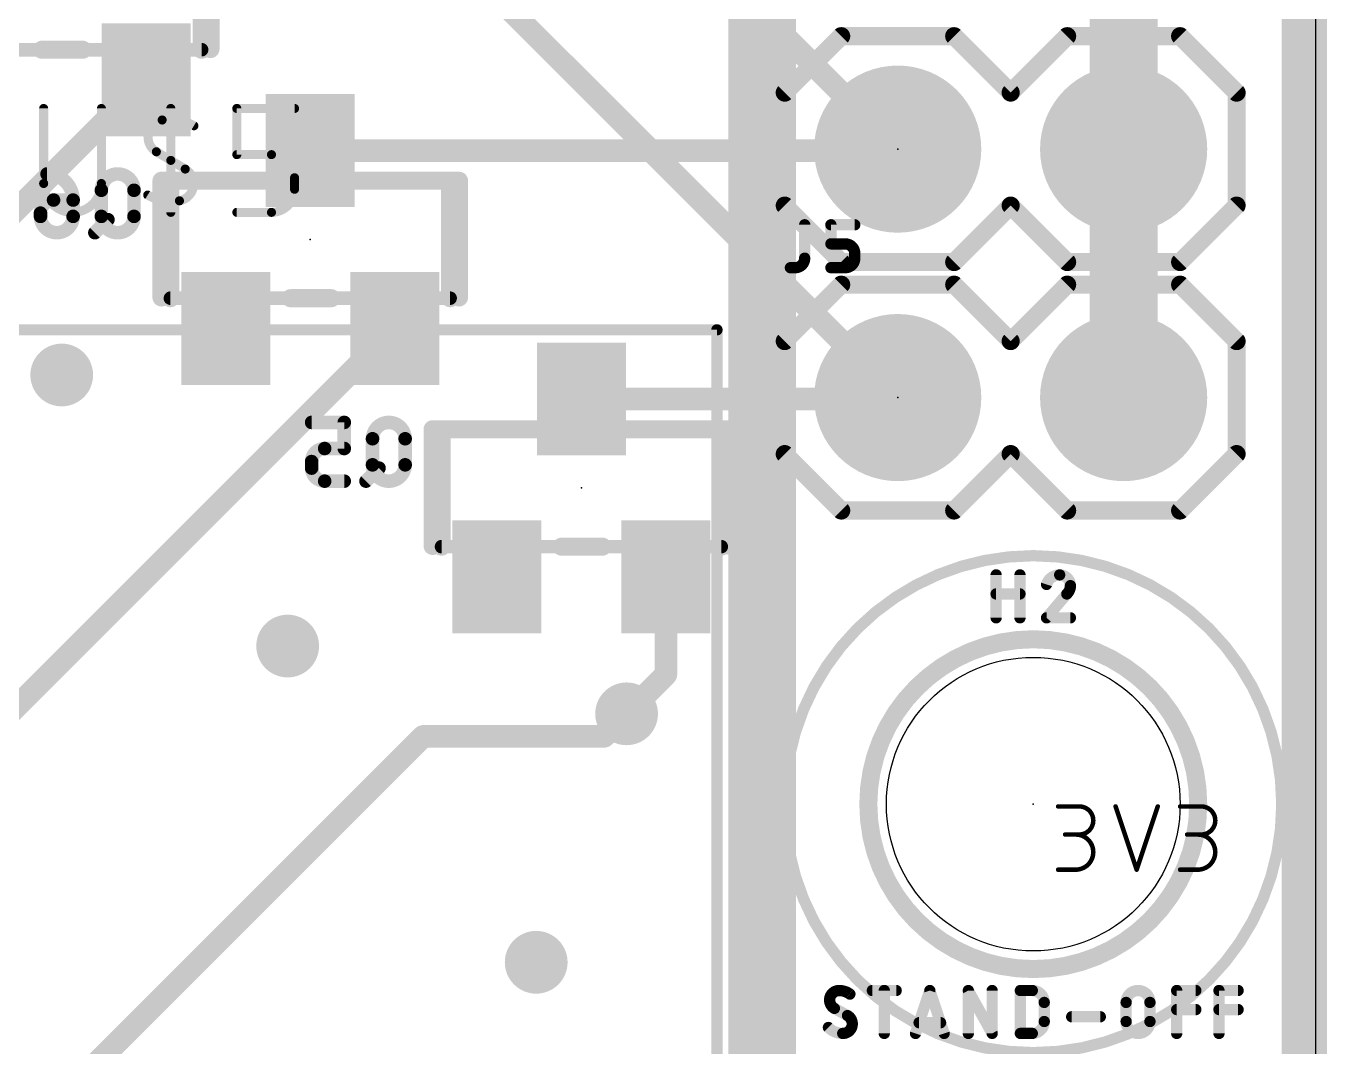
# Model space of a CAD drawing. Extents: x -0.3 to 81.4, y -1.5 to 30.2.
# Drawn here: x 64.88 to 79.5, y 10.73 to 22.21 of the extents above; entities that cross this region are included whole.
import ezdxf

# ---------------------------------------------------------------- set-up
doc = ezdxf.new("R2010")
doc.units = 0
for name, color, linetype in [('1', 12, 'CONTINUOUS'), ('16', 132, 'CONTINUOUS'), ('17', 110, 'CONTINUOUS'), ('18', 110, 'CONTINUOUS'), ('20', 31, 'CONTINUOUS'), ('21', 253, 'CONTINUOUS'), ('22', 253, 'CONTINUOUS'), ('23', 53, 'CONTINUOUS'), ('24', 53, 'CONTINUOUS'), ('25', 253, 'CONTINUOUS'), ('26', 253, 'CONTINUOUS'), ('27', 253, 'CONTINUOUS'), ('39', 12, 'CONTINUOUS'), ('41', 12, 'CONTINUOUS'), ('42', 132, 'CONTINUOUS'), ('51', 253, 'CONTINUOUS'), ('52', 253, 'CONTINUOUS')]:
    doc.layers.add(name, color=color, linetype=linetype)

# ---------------------------------------------------------------- blocks, each defined once
blk = doc.blocks.new('RECT')
blk.add_solid([(-0.5, -0.5), (0.5, -0.5), (-0.5, 0.5), (0.5, 0.5)])
blk = doc.blocks.new('ROUNDP')
at = {"const_width": 0.5}
blk.add_lwpolyline([(0, -0.25, 1), (0, 0.25, 1), (0, -0.25)], format="xyb", dxfattribs=at)
blk = doc.blocks.new('ROUNDV')
at = {"const_width": 0.5}
blk.add_lwpolyline([(0, -0.25, 1), (0, 0.25, 1), (0, -0.25)], format="xyb", dxfattribs=at)

msp = doc.modelspace()

# ---------------------------------------------------------------- linework, layer by layer
at = {"layer": '1'}
for points, const_width in [([(79.248, 29.972), (79.248, 0)], 0.508), ([(70.175, 25.329), (74.676, 20.828)], 0.254), ([(68.031, 24.679), (74.676, 18.034)], 0.254), ([(71.374, 14.224), (71.628, 14.478)], 0.254), ([(59.436, 4.318), (69.342, 14.224)], 0.254), ([(69.342, 14.224), (71.374, 14.224)], 0.254)]:
    msp.add_lwpolyline(points, dxfattribs=dict(at, const_width=const_width))
at = {"layer": '1', "const_width": 0.127}
for points in [[(74.6311, 20.7831, 1), (74.7209, 20.8729)], [(74.6311, 17.9891, 1), (74.7209, 18.0789)], [(71.6729, 14.4331, 1), (71.5831, 14.5229)], [(69.342, 14.2875, 1), (69.342, 14.1605)], [(69.3869, 14.1791, 1), (69.2971, 14.2689)], [(71.374, 14.1605, 1), (71.374, 14.2875)], [(71.3291, 14.2689, 1), (71.4189, 14.1791)]]:
    msp.add_lwpolyline(points, format="xyb", dxfattribs=at)
at = {"layer": '16'}
for points, const_width in [([(73.152, 0.762), (73.152, 28.194)], 0.762), ([(77.216, 20.828), (77.216, 23.622)], 0.762), ([(66.228, 21.606), (58.846, 14.224)], 0.254), ([(77.216, 18.034), (77.216, 20.828)], 0.762), ([(68.072, 20.812), (74.66, 20.812)], 0.254), ([(74.66, 20.812), (74.676, 20.828)], 0.254), ([(63.418, 13.208), (69.022, 18.812)], 0.254), ([(71.12, 18.018), (74.66, 18.018)], 0.254), ([(74.66, 18.018), (74.676, 18.034)], 0.254), ([(72.07, 14.92), (72.07, 16.018)], 0.254), ([(71.628, 14.478), (72.07, 14.92)], 0.254)]:
    msp.add_lwpolyline(points, dxfattribs=dict(at, const_width=const_width))
for points, const_width in [([(66.2729, 21.5611, 1), (66.1831, 21.6509)], 0.127), ([(77.4065, 20.828, 1), (77.0255, 20.828)], 0.381), ([(68.072, 20.8755, 1), (68.072, 20.7485)], 0.127), ([(74.6151, 20.8569, 1), (74.7049, 20.7671)], 0.127), ([(74.7209, 20.7831, 1), (74.6311, 20.8729)], 0.127), ([(74.66, 20.7485, 1), (74.66, 20.8755)], 0.127), ([(77.0255, 20.828, 1), (77.4065, 20.828)], 0.381), ([(69.0669, 18.7671, 1), (68.9771, 18.8569)], 0.127), ([(71.12, 18.0815, 1), (71.12, 17.9545)], 0.127), ([(74.7209, 17.9891, 1), (74.6311, 18.0789)], 0.127), ([(74.66, 17.9545, 1), (74.66, 18.0815)], 0.127), ([(77.0255, 18.034, 1), (77.4065, 18.034)], 0.381), ([(74.6151, 18.0629, 1), (74.7049, 17.9731)], 0.127), ([(72.1335, 16.018, 1), (72.0065, 16.018)], 0.127), ([(72.0065, 14.92, 1), (72.1335, 14.92)], 0.127), ([(72.1149, 14.8751, 1), (72.0251, 14.9649)], 0.127), ([(71.5831, 14.5229, 1), (71.6729, 14.4331)], 0.127)]:
    msp.add_lwpolyline(points, format="xyb", dxfattribs=dict(at, const_width=const_width))
at = {"layer": '20'}
msp.add_line((79.375, 0), (79.375, 29.591), dxfattribs=at)
msp.add_circle((76.2, 13.462), 1.651, dxfattribs=at)
at = {"layer": '21'}
for points, const_width in [([(74.041, 22.098), (73.406, 21.463)], 0.2032), ([(74.041, 22.098), (75.311, 22.098)], 0.2032), ([(75.311, 22.098), (75.946, 21.463)], 0.2032), ([(75.946, 21.463), (76.581, 22.098)], 0.2032), ([(76.581, 22.098), (77.851, 22.098)], 0.2032), ([(77.851, 22.098), (78.486, 21.463)], 0.2032), ([(73.406, 21.463), (73.406, 20.193)], 0.2032), ([(78.486, 21.463), (78.486, 20.193)], 0.2032), ([(73.406, 20.193), (74.041, 19.558)], 0.2032), ([(75.946, 20.193), (75.311, 19.558)], 0.2032), ([(76.581, 19.558), (75.946, 20.193)], 0.2032), ([(78.486, 20.193), (77.851, 19.558)], 0.2032), ([(75.311, 19.558), (74.041, 19.558)], 0.2032), ([(77.851, 19.558), (76.581, 19.558)], 0.2032), ([(74.041, 19.304), (73.406, 18.669)], 0.2032), ([(74.041, 19.304), (75.311, 19.304)], 0.2032), ([(75.311, 19.304), (75.946, 18.669)], 0.2032), ([(75.946, 18.669), (76.581, 19.304)], 0.2032), ([(76.581, 19.304), (77.851, 19.304)], 0.2032), ([(77.851, 19.304), (78.486, 18.669)], 0.2032), ([(62.484, 18.796), (72.644, 18.796)], 0.127), ([(72.644, 18.796), (72.644, 2.286)], 0.127), ([(73.406, 18.669), (73.406, 17.399)], 0.2032), ([(78.486, 18.669), (78.486, 17.399)], 0.2032), ([(73.406, 17.399), (74.041, 16.764)], 0.2032), ([(75.946, 17.399), (75.311, 16.764)], 0.2032), ([(76.581, 16.764), (75.946, 17.399)], 0.2032), ([(78.486, 17.399), (77.851, 16.764)], 0.2032), ([(75.311, 16.764), (74.041, 16.764)], 0.2032), ([(77.851, 16.764), (76.581, 16.764)], 0.2032), ([(76.4794, 13.4366), (76.7165, 13.4366)], 0.0508), ([(77.1257, 13.4366), (77.3628, 12.7254)], 0.0508), ([(77.3628, 12.7254), (77.5998, 13.4366)], 0.0508), ([(77.851, 13.4366), (78.0881, 13.4366)], 0.0508), ([(76.7165, 13.1205), (76.5584, 13.1205)], 0.0508), ([(78.0881, 13.1205), (77.93, 13.1205)], 0.0508), ([(76.4794, 12.7254), (76.677, 12.7254)], 0.0508), ([(77.851, 12.7254), (78.0485, 12.7254)], 0.0508)]:
    msp.add_lwpolyline(points, dxfattribs=dict(at, const_width=const_width))
for points, const_width in [([(74.041, 22.1488, 1), (74.041, 22.0472)], 0.1016), ([(74.0769, 22.0621, 1), (74.0051, 22.1339)], 0.1016), ([(75.3469, 22.1339, 1), (75.2751, 22.0621)], 0.1016), ([(75.311, 22.0472, 1), (75.311, 22.1488)], 0.1016), ([(76.581, 22.1488, 1), (76.581, 22.0472)], 0.1016), ([(76.6169, 22.0621, 1), (76.5451, 22.1339)], 0.1016), ([(77.8869, 22.1339, 1), (77.8151, 22.0621)], 0.1016), ([(77.851, 22.0472, 1), (77.851, 22.1488)], 0.1016), ([(73.4568, 21.463, 1), (73.3552, 21.463)], 0.1016), ([(73.3701, 21.4989, 1), (73.4419, 21.4271)], 0.1016), ([(75.9101, 21.4989, 1), (75.9819, 21.4271)], 0.1016), ([(75.9101, 21.4271, 1), (75.9819, 21.4989)], 0.1016), ([(78.5368, 21.463, 1), (78.4352, 21.463)], 0.1016), ([(78.4501, 21.4271, 1), (78.5219, 21.4989)], 0.1016), ([(73.4419, 20.2289, 1), (73.3701, 20.1571)], 0.1016), ([(73.3552, 20.193, 1), (73.4568, 20.193)], 0.1016), ([(75.9819, 20.2289, 1), (75.9101, 20.1571)], 0.1016), ([(75.9819, 20.1571, 1), (75.9101, 20.2289)], 0.1016), ([(78.4352, 20.193, 1), (78.5368, 20.193)], 0.1016), ([(78.5219, 20.1571, 1), (78.4501, 20.2289)], 0.1016), ([(74.041, 19.6088, 1), (74.041, 19.5072)], 0.1016), ([(74.0051, 19.5221, 1), (74.0769, 19.5939)], 0.1016), ([(75.2751, 19.5939, 1), (75.3469, 19.5221)], 0.1016), ([(75.311, 19.5072, 1), (75.311, 19.6088)], 0.1016), ([(76.581, 19.6088, 1), (76.581, 19.5072)], 0.1016), ([(76.5451, 19.5221, 1), (76.6169, 19.5939)], 0.1016), ([(77.8151, 19.5939, 1), (77.8869, 19.5221)], 0.1016), ([(77.851, 19.5072, 1), (77.851, 19.6088)], 0.1016), ([(74.041, 19.3548, 1), (74.041, 19.2532)], 0.1016), ([(74.0769, 19.2681, 1), (74.0051, 19.3399)], 0.1016), ([(75.3469, 19.3399, 1), (75.2751, 19.2681)], 0.1016), ([(75.311, 19.2532, 1), (75.311, 19.3548)], 0.1016), ([(76.581, 19.3548, 1), (76.581, 19.2532)], 0.1016), ([(76.6169, 19.2681, 1), (76.5451, 19.3399)], 0.1016), ([(77.8869, 19.3399, 1), (77.8151, 19.2681)], 0.1016), ([(77.851, 19.2532, 1), (77.851, 19.3548)], 0.1016), ([(72.6758, 18.796, 1), (72.6123, 18.796)], 0.0635), ([(72.644, 18.7643, 1), (72.644, 18.8277)], 0.0635), ([(73.4568, 18.669, 1), (73.3552, 18.669)], 0.1016), ([(73.3701, 18.7049, 1), (73.4419, 18.6331)], 0.1016), ([(75.9101, 18.7049, 1), (75.9819, 18.6331)], 0.1016), ([(75.9101, 18.6331, 1), (75.9819, 18.7049)], 0.1016), ([(78.5368, 18.669, 1), (78.4352, 18.669)], 0.1016), ([(78.4501, 18.6331, 1), (78.5219, 18.7049)], 0.1016), ([(73.4419, 17.4349, 1), (73.3701, 17.3631)], 0.1016), ([(73.3552, 17.399, 1), (73.4568, 17.399)], 0.1016), ([(75.9819, 17.4349, 1), (75.9101, 17.3631)], 0.1016), ([(75.9819, 17.3631, 1), (75.9101, 17.4349)], 0.1016), ([(78.4352, 17.399, 1), (78.5368, 17.399)], 0.1016), ([(78.5219, 17.3631, 1), (78.4501, 17.4349)], 0.1016), ([(74.041, 16.8148, 1), (74.041, 16.7132)], 0.1016), ([(74.0051, 16.7281, 1), (74.0769, 16.7999)], 0.1016), ([(75.2751, 16.7999, 1), (75.3469, 16.7281)], 0.1016), ([(75.311, 16.7132, 1), (75.311, 16.8148)], 0.1016), ([(76.581, 16.8148, 1), (76.581, 16.7132)], 0.1016), ([(76.5451, 16.7281, 1), (76.6169, 16.7999)], 0.1016), ([(77.8151, 16.7999, 1), (77.8869, 16.7281)], 0.1016), ([(77.851, 16.7132, 1), (77.851, 16.8148)], 0.1016), ([(76.4794, 13.4493, 1), (76.4794, 13.4239)], 0.0254), ([(76.7165, 13.1205, 1), (76.7165, 13.4366)], 0.0508), ([(76.7165, 13.4493, 1), (76.7165, 13.4239)], 0.0254), ([(76.7165, 13.4239, 1), (76.7165, 13.4493)], 0.0254), ([(77.1377, 13.4406, 1), (77.1136, 13.4326)], 0.0254), ([(77.6119, 13.4326, 1), (77.5878, 13.4406)], 0.0254), ([(77.851, 13.4493, 1), (77.851, 13.4239)], 0.0254), ([(78.0881, 13.1205, 1), (78.0881, 13.4366)], 0.0508), ([(78.0881, 13.4493, 1), (78.0881, 13.4239)], 0.0254), ([(78.0881, 13.4239, 1), (78.0881, 13.4493)], 0.0254), ([(76.5584, 13.1332, 1), (76.5584, 13.1078)], 0.0254), ([(76.677, 12.7254, 1), (76.677, 13.1205)], 0.0508), ([(76.677, 13.1332, 1), (76.677, 13.1078)], 0.0254), ([(76.7165, 13.1332, 1), (76.7165, 13.1078)], 0.0254), ([(76.7165, 13.1078, 1), (76.7165, 13.1332)], 0.0254), ([(77.93, 13.1332, 1), (77.93, 13.1078)], 0.0254), ([(78.0485, 12.7254, 1), (78.0485, 13.1205)], 0.0508), ([(78.0485, 13.1332, 1), (78.0485, 13.1078)], 0.0254), ([(78.0881, 13.1332, 1), (78.0881, 13.1078)], 0.0254), ([(78.0881, 13.1078, 1), (78.0881, 13.1332)], 0.0254), ([(76.4794, 12.7381, 1), (76.4794, 12.7127)], 0.0254), ([(76.677, 12.7381, 1), (76.677, 12.7127)], 0.0254), ([(76.677, 12.7127, 1), (76.677, 12.7381)], 0.0254), ([(77.3507, 12.7294, 1), (77.3748, 12.7214)], 0.0254), ([(77.3507, 12.7214, 1), (77.3748, 12.7294)], 0.0254), ([(77.851, 12.7381, 1), (77.851, 12.7127)], 0.0254), ([(78.0485, 12.7381, 1), (78.0485, 12.7127)], 0.0254), ([(78.0485, 12.7127, 1), (78.0485, 12.7381)], 0.0254)]:
    msp.add_lwpolyline(points, format="xyb", dxfattribs=dict(at, const_width=const_width))
at = {"layer": '22', "const_width": 0.2032}
for points in [[(66.9504, 21.9536), (66.9504, 23.2664)], [(65.0556, 21.9456), (65.5144, 21.9456)], [(66.3996, 20.4724), (66.3996, 19.1596)], [(67.3584, 20.4724), (66.3996, 20.4724)], [(69.7444, 20.4724), (68.7856, 20.4724)], [(69.7444, 19.1596), (69.7444, 20.4724)], [(67.8496, 19.1516), (68.3084, 19.1516)], [(69.4476, 17.6784), (69.4476, 16.3656)], [(70.4064, 17.6784), (69.4476, 17.6784)], [(72.7924, 17.6784), (71.8336, 17.6784)], [(72.7924, 16.3656), (72.7924, 17.6784)], [(70.8976, 16.3576), (71.3564, 16.3576)]]:
    msp.add_lwpolyline(points, dxfattribs=at)
at = {"layer": '22', "const_width": 0.1016}
for points in [[(65.0556, 21.9964, 1), (65.0556, 21.8948)], [(65.5144, 21.8948, 1), (65.5144, 21.9964)], [(66.8996, 21.9536, 1), (67.0012, 21.9536)], [(66.4504, 20.4724, 1), (66.3488, 20.4724)], [(66.3996, 20.5232, 1), (66.3996, 20.4216)], [(67.3584, 20.4216, 1), (67.3584, 20.5232)], [(68.7856, 20.5232, 1), (68.7856, 20.4216)], [(69.7952, 20.4724, 1), (69.6936, 20.4724)], [(69.7444, 20.4216, 1), (69.7444, 20.5232)], [(66.3488, 19.1596, 1), (66.4504, 19.1596)], [(67.8496, 19.2024, 1), (67.8496, 19.1008)], [(68.3084, 19.1008, 1), (68.3084, 19.2024)], [(69.6936, 19.1596, 1), (69.7952, 19.1596)], [(69.4984, 17.6784, 1), (69.3968, 17.6784)], [(69.4476, 17.7292, 1), (69.4476, 17.6276)], [(70.4064, 17.6276, 1), (70.4064, 17.7292)], [(71.8336, 17.7292, 1), (71.8336, 17.6276)], [(72.8432, 17.6784, 1), (72.7416, 17.6784)], [(72.7924, 17.6276, 1), (72.7924, 17.7292)], [(69.3968, 16.3656, 1), (69.4984, 16.3656)], [(70.8976, 16.4084, 1), (70.8976, 16.3068)], [(71.3564, 16.3068, 1), (71.3564, 16.4084)], [(72.7416, 16.3656, 1), (72.8432, 16.3656)]]:
    msp.add_lwpolyline(points, format="xyb", dxfattribs=at)
at = {"layer": '23'}
for p in [(74.676, 20.828), (74.676, 18.034), (76.2, 13.462)]:
    msp.add_point(p, dxfattribs=at)
at = {"layer": '24'}
for p in [(68.072, 19.812), (71.12, 17.018)]:
    msp.add_point(p, dxfattribs=at)
at = {"layer": '25'}
for points, const_width in [([(65.0748, 21.2852), (65.0748, 20.4414)], 0.1016), ([(65.7239, 20.4414), (65.7239, 21.2852)], 0.1016), ([(66.5043, 20.1168), (66.5043, 21.2852)], 0.1016), ([(67.2465, 20.7659), (67.2465, 21.2852)], 0.1016), ([(67.2465, 21.2852), (67.8956, 21.2852)], 0.1016), ([(66.5043, 20.701), (66.342, 20.7984)], 0.1016), ([(67.636, 20.7659), (67.2465, 20.7659)], 0.1016), ([(66.5043, 20.701), (66.6665, 20.6036)], 0.1016), ([(67.8956, 20.3764), (67.8956, 20.5063)], 0.1016), ([(67.2465, 20.1168), (67.636, 20.1168)], 0.1016), ([(73.6304, 19.9771), (73.6304, 19.6017)], 0.127), ([(73.9252, 19.7626), (73.9252, 19.9771)], 0.127), ([(73.9252, 19.9771), (74.1933, 19.9771)], 0.127), ([(74.086, 19.7626), (73.9252, 19.7626)], 0.127), ([(74.1933, 19.6017), (74.1933, 19.6554)], 0.127), ([(73.5231, 19.4945), (73.4695, 19.4945)], 0.127), ([(73.9252, 19.4945), (74.086, 19.4945)], 0.127), ([(75.7825, 15.5575), (75.7825, 16.0401)], 0.127), ([(76.0506, 16.0401), (76.0506, 15.5575)], 0.127), ([(75.7825, 15.8256), (76.0506, 15.8256)], 0.127), ([(76.5773, 15.8256), (76.3494, 15.5575)], 0.127), ([(76.3494, 15.5575), (76.6175, 15.5575)], 0.127)]:
    msp.add_lwpolyline(points, dxfattribs=dict(at, const_width=const_width))
for points, const_width in [([(65.1002, 21.2852, 1), (65.0494, 21.2852)], 0.0508), ([(65.7493, 21.2852, 1), (65.6985, 21.2852)], 0.0508), ([(66.7639, 21.0905, 0.1823), (66.4069, 21.1554)], 0.1016), ([(66.5297, 21.2852, 1), (66.4789, 21.2852)], 0.0508), ([(67.2719, 21.2852, 1), (67.2211, 21.2852)], 0.0508), ([(67.2465, 21.3106, 1), (67.2465, 21.2598)], 0.0508), ([(67.8956, 21.2598, 1), (67.8956, 21.3106)], 0.0508), ([(66.4069, 21.1554, 0.6917), (66.342, 20.7984)], 0.1016), ([(66.4023, 21.1804, 1), (66.4114, 21.1304)], 0.0508), ([(66.4114, 21.1304, 1), (66.4023, 21.1804)], 0.0508), ([(66.7508, 21.0687, 1), (66.777, 21.1122)], 0.0508), ([(66.355, 20.8201, 1), (66.3289, 20.7766)], 0.0508), ([(66.3289, 20.7766, 1), (66.355, 20.8201)], 0.0508), ([(67.2465, 20.7913, 1), (67.2465, 20.7405)], 0.0508), ([(67.2211, 20.7659, 1), (67.2719, 20.7659)], 0.0508), ([(67.8956, 20.5063, 0.4142), (67.636, 20.7659)], 0.1016), ([(67.636, 20.7913, 1), (67.636, 20.7405)], 0.0508), ([(67.636, 20.7405, 1), (67.636, 20.7913)], 0.0508), ([(66.5173, 20.7228, 1), (66.4912, 20.6792)], 0.0508), ([(66.4912, 20.6792, 1), (66.5173, 20.7228)], 0.0508), ([(66.6016, 20.2466, 0.6917), (66.6665, 20.6036)], 0.1016), ([(66.6796, 20.6254, 1), (66.6535, 20.5819)], 0.0508), ([(66.6535, 20.5819, 1), (66.6796, 20.6254)], 0.0508), ([(65.0748, 20.4414, 1), (65.7239, 20.4414)], 0.1016), ([(65.1002, 20.4414, 1), (65.0494, 20.4414)], 0.0508), ([(65.7493, 20.4414, 1), (65.6985, 20.4414)], 0.0508), ([(67.921, 20.5063, 1), (67.8702, 20.5063)], 0.0508), ([(67.8702, 20.5063, 1), (67.921, 20.5063)], 0.0508), ([(65.0494, 20.4414, 1), (65.1002, 20.4414)], 0.0508), ([(65.6985, 20.4414, 1), (65.7493, 20.4414)], 0.0508), ([(66.2446, 20.3115, 0.1823), (66.6016, 20.2466)], 0.1016), ([(66.2577, 20.3333, 1), (66.2315, 20.2898)], 0.0508), ([(67.636, 20.1168, 0.4142), (67.8956, 20.3764)], 0.1016), ([(67.921, 20.3764, 1), (67.8702, 20.3764)], 0.0508), ([(67.8702, 20.3764, 1), (67.921, 20.3764)], 0.0508), ([(66.5971, 20.2716, 1), (66.6062, 20.2216)], 0.0508), ([(66.6062, 20.2216, 1), (66.5971, 20.2716)], 0.0508), ([(66.4789, 20.1168, 1), (66.5297, 20.1168)], 0.0508), ([(67.2465, 20.1422, 1), (67.2465, 20.0914)], 0.0508), ([(67.636, 20.1422, 1), (67.636, 20.0914)], 0.0508), ([(67.636, 20.0914, 1), (67.636, 20.1422)], 0.0508), ([(73.6621, 19.9771, 1), (73.5986, 19.9771)], 0.0635), ([(73.9569, 19.9771, 1), (73.8934, 19.9771)], 0.0635), ([(73.9252, 20.0088, 1), (73.9252, 19.9454)], 0.0635), ([(74.1933, 19.9454, 1), (74.1933, 20.0088)], 0.0635), ([(73.8934, 19.7626, 1), (73.9569, 19.7626)], 0.0635), ([(73.9252, 19.7944, 1), (73.9252, 19.7309)], 0.0635), ([(74.086, 19.7944, 1), (74.086, 19.7309)], 0.0635), ([(74.1933, 19.6554, 0.4142), (74.086, 19.7626)], 0.127), ([(74.086, 19.7309, 1), (74.086, 19.7944)], 0.0635), ([(73.5231, 19.4945, 0.4142), (73.6304, 19.6017)], 0.127), ([(73.6621, 19.6017, 1), (73.5986, 19.6017)], 0.0635), ([(73.5986, 19.6017, 1), (73.6621, 19.6017)], 0.0635), ([(74.086, 19.4945, 0.4142), (74.1933, 19.6017)], 0.127), ([(74.225, 19.6554, 1), (74.1615, 19.6554)], 0.0635), ([(74.1615, 19.6554, 1), (74.225, 19.6554)], 0.0635), ([(74.225, 19.6017, 1), (74.1615, 19.6017)], 0.0635), ([(74.1615, 19.6017, 1), (74.225, 19.6017)], 0.0635), ([(73.4695, 19.5263, 1), (73.4695, 19.4628)], 0.0635), ([(73.5231, 19.5263, 1), (73.5231, 19.4628)], 0.0635), ([(73.5231, 19.4628, 1), (73.5231, 19.5263)], 0.0635), ([(73.9252, 19.5263, 1), (73.9252, 19.4628)], 0.0635), ([(74.086, 19.5263, 1), (74.086, 19.4628)], 0.0635), ([(74.086, 19.4628, 1), (74.086, 19.5263)], 0.0635), ([(75.8142, 16.0401, 1), (75.7507, 16.0401)], 0.0635), ([(76.0823, 16.0401, 1), (76.0188, 16.0401)], 0.0635), ([(76.4969, 16.0401, 0.3252), (76.3494, 15.9329)], 0.127), ([(76.6175, 15.9194, 0.4142), (76.4969, 16.0401)], 0.127), ([(76.4969, 16.0718, 1), (76.4969, 16.0083)], 0.0635), ([(76.4969, 16.0084, 1), (76.4969, 16.0718)], 0.0635), ([(76.3192, 15.9426, 1), (76.3796, 15.9231)], 0.0635), ([(76.5773, 15.8256, 0.2053), (76.6175, 15.9194)], 0.127), ([(76.6493, 15.9194, 1), (76.5858, 15.9194)], 0.0635), ([(76.5858, 15.9194, 1), (76.6493, 15.9194)], 0.0635), ([(75.7825, 15.8574, 1), (75.7825, 15.7939)], 0.0635), ([(76.0506, 15.7939, 1), (76.0506, 15.8574)], 0.0635), ([(76.5554, 15.8486, 1), (76.5992, 15.8026)], 0.0635), ([(76.6015, 15.805, 1), (76.5531, 15.8462)], 0.0635), ([(75.7507, 15.5575, 1), (75.8142, 15.5575)], 0.0635), ([(76.0188, 15.5575, 1), (76.0823, 15.5575)], 0.0635), ([(76.3494, 15.5893, 1), (76.3494, 15.5258)], 0.0635), ([(76.3252, 15.5781, 1), (76.3736, 15.5369)], 0.0635), ([(76.6175, 15.5258, 1), (76.6175, 15.5893)], 0.0635)]:
    msp.add_lwpolyline(points, format="xyb", dxfattribs=dict(at, const_width=const_width))
at = {"layer": '26'}
for points, const_width in [([(65.4063, 20.2551, 0.4142), (65.1128, 20.5486)], 0.1524), ([(65.1128, 20.5867, 1), (65.1128, 20.5105)], 0.0762), ([(66.0908, 20.3652, 1), (65.7239, 20.3652)], 0.1524), ([(65.1861, 20.2551, 0.4142), (65.0394, 20.1083)], 0.1524), ([(65.1861, 20.2932, 1), (65.1861, 20.217)], 0.0762), ([(65.1861, 20.217, 1), (65.1861, 20.2932)], 0.0762), ([(65.4444, 20.2551, 1), (65.3682, 20.2551)], 0.0762), ([(65.4063, 20.217, 1), (65.4063, 20.2932)], 0.0762), ([(65.762, 20.3652, 1), (65.6858, 20.3652)], 0.0762), ([(65.6858, 20.3652, 1), (65.762, 20.3652)], 0.0762), ([(66.1289, 20.3652, 1), (66.0527, 20.3652)], 0.0762), ([(66.0527, 20.3652, 1), (66.1289, 20.3652)], 0.0762), ([(65.0775, 20.1083, 1), (65.0013, 20.1083)], 0.0762), ([(65.3682, 20.2551, 1), (65.4444, 20.2551)], 0.0762), ([(65.0394, 20.0716, 1), (65.4063, 20.0716)], 0.1524), ([(65.0775, 20.0716, 1), (65.0013, 20.0716)], 0.0762), ([(65.0013, 20.1083, 1), (65.0775, 20.1083)], 0.0762), ([(65.0013, 20.0716, 1), (65.0775, 20.0716)], 0.0762), ([(65.4444, 20.0716, 1), (65.3682, 20.0716)], 0.0762), ([(65.3682, 20.0716, 1), (65.4444, 20.0716)], 0.0762), ([(65.7239, 20.0716, 1), (66.0908, 20.0716)], 0.1524), ([(65.762, 20.0716, 1), (65.6858, 20.0716)], 0.0762), ([(65.6858, 20.0716, 1), (65.762, 20.0716)], 0.0762), ([(65.8242, 20.008, 1), (65.7704, 20.0619)], 0.0762), ([(66.1289, 20.0716, 1), (66.0527, 20.0716)], 0.0762), ([(66.0527, 20.0716, 1), (66.1289, 20.0716)], 0.0762), ([(65.6236, 19.9151, 1), (65.6775, 19.8613)], 0.0762), ([(68.0874, 17.7927, 1), (68.0874, 17.7165)], 0.0762), ([(68.4924, 17.7546, 1), (68.4162, 17.7546)], 0.0762), ([(68.4543, 17.7165, 1), (68.4543, 17.7927)], 0.0762), ([(69.1388, 17.5712, 1), (68.7719, 17.5712)], 0.1524), ([(68.81, 17.5712, 1), (68.7338, 17.5712)], 0.0762), ([(68.7338, 17.5712, 1), (68.81, 17.5712)], 0.0762), ([(69.1769, 17.5712, 1), (69.1007, 17.5712)], 0.0762), ([(69.1007, 17.5712, 1), (69.1769, 17.5712)], 0.0762), ([(68.2341, 17.4611, 0.4142), (68.0874, 17.3143)], 0.1524), ([(68.2341, 17.4992, 1), (68.2341, 17.423)], 0.0762), ([(68.2341, 17.423, 1), (68.2341, 17.4992)], 0.0762), ([(68.4162, 17.4611, 1), (68.4924, 17.4611)], 0.0762), ([(68.4543, 17.423, 1), (68.4543, 17.4992)], 0.0762), ([(68.1255, 17.3143, 1), (68.0493, 17.3143)], 0.0762), ([(68.0493, 17.3143, 1), (68.1255, 17.3143)], 0.0762), ([(68.0874, 17.241, 0.4142), (68.2341, 17.0942)], 0.1524), ([(68.1255, 17.241, 1), (68.0493, 17.241)], 0.0762), ([(68.0493, 17.241, 1), (68.1255, 17.241)], 0.0762), ([(68.7719, 17.2776, 1), (69.1388, 17.2776)], 0.1524), ([(68.81, 17.2776, 1), (68.7338, 17.2776)], 0.0762), ([(68.7338, 17.2776, 1), (68.81, 17.2776)], 0.0762), ([(68.8722, 17.214, 1), (68.8184, 17.2679)], 0.0762), ([(69.1769, 17.2776, 1), (69.1007, 17.2776)], 0.0762), ([(69.1007, 17.2776, 1), (69.1769, 17.2776)], 0.0762), ([(68.2341, 17.1323, 1), (68.2341, 17.0561)], 0.0762), ([(68.2341, 17.0561, 1), (68.2341, 17.1323)], 0.0762), ([(68.4543, 17.0561, 1), (68.4543, 17.1323)], 0.0762), ([(68.6716, 17.1211, 1), (68.7255, 17.0673)], 0.0762)]:
    msp.add_lwpolyline(points, format="xyb", dxfattribs=dict(at, const_width=const_width))
at = {"layer": '26', "const_width": 0.1524}
for points in [[(65.4063, 20.2551), (65.1861, 20.2551)], [(65.4063, 20.0716), (65.4063, 20.2551)], [(65.7239, 20.3652), (65.7239, 20.0716)], [(66.0908, 20.0716), (66.0908, 20.3652)], [(65.0394, 20.1083), (65.0394, 20.0716)], [(65.7973, 20.035), (65.6505, 19.8882)], [(68.4543, 17.7546), (68.0874, 17.7546)], [(68.4543, 17.4611), (68.4543, 17.7546)], [(68.7719, 17.5712), (68.7719, 17.2776)], [(69.1388, 17.2776), (69.1388, 17.5712)], [(68.2341, 17.4611), (68.4543, 17.4611)], [(68.0874, 17.241), (68.0874, 17.3143)], [(68.8453, 17.241), (68.6985, 17.0942)], [(68.4543, 17.0942), (68.2341, 17.0942)]]:
    msp.add_lwpolyline(points, dxfattribs=at)
at = {"layer": '27'}
for points, const_width in [([(74.0179, 11.3665, 0.4142), (73.9106, 11.2593)], 0.127), ([(74.1385, 11.3263, 0.1623), (74.0179, 11.3665)], 0.127), ([(74.0179, 11.3982, 1), (74.0179, 11.3348)], 0.0635), ([(74.0179, 11.3347, 1), (74.0179, 11.3982)], 0.0635), ([(74.391, 11.3983, 1), (74.391, 11.3347)], 0.0635), ([(74.5568, 11.3665, 1), (74.4933, 11.3665)], 0.0635), ([(74.6591, 11.3347, 1), (74.6591, 11.3983)], 0.0635), ([(75.0672, 11.3765, 1), (75.007, 11.3565)], 0.0635), ([(75.0672, 11.3565, 1), (75.007, 11.3765)], 0.0635), ([(75.5017, 11.3665, 1), (75.4382, 11.3665)], 0.0635), ([(75.4977, 11.3819, 1), (75.4422, 11.3511)], 0.0635), ([(75.7699, 11.3665, 1), (75.7064, 11.3665)], 0.0635), ([(76.0552, 11.3983, 1), (76.0552, 11.3347)], 0.0635), ([(76.087, 11.3665, 1), (76.0235, 11.3665)], 0.0635), ([(76.1893, 11.3983, 1), (76.1893, 11.3347)], 0.0635), ([(76.3233, 11.2324, 0.4142), (76.1893, 11.3665)], 0.127), ([(76.1893, 11.3347, 1), (76.1893, 11.3983)], 0.0635), ([(77.512, 11.2324, 1), (77.2439, 11.2324)], 0.127), ([(77.8128, 11.3983, 1), (77.8128, 11.3347)], 0.0635), ([(77.8445, 11.3665, 1), (77.781, 11.3665)], 0.0635), ([(78.0273, 11.3347, 1), (78.0273, 11.3983)], 0.0635), ([(78.2883, 11.3983, 1), (78.2883, 11.3347)], 0.0635), ([(78.32, 11.3665, 1), (78.2565, 11.3665)], 0.0635), ([(78.5028, 11.3347, 1), (78.5028, 11.3983)], 0.0635), ([(73.9106, 11.2593, 0.2656), (73.9643, 11.1654)], 0.127), ([(73.9424, 11.2593, 1), (73.8789, 11.2593)], 0.0635), ([(73.8789, 11.2593, 1), (73.9424, 11.2593)], 0.0635), ([(74.1195, 11.3009, 1), (74.1576, 11.3517)], 0.0635), ([(76.3551, 11.2324, 1), (76.2916, 11.2324)], 0.0635), ([(76.2916, 11.2324, 1), (76.3551, 11.2324)], 0.0635), ([(77.2757, 11.2324, 1), (77.2122, 11.2324)], 0.0635), ([(77.2122, 11.2324, 1), (77.2757, 11.2324)], 0.0635), ([(77.5438, 11.2324, 1), (77.4803, 11.2324)], 0.0635), ([(77.4803, 11.2324, 1), (77.5438, 11.2324)], 0.0635), ([(73.9795, 11.1933, 1), (73.9491, 11.1375)], 0.0635), ([(73.9481, 11.1381, 1), (73.9804, 11.1928)], 0.0635), ([(74.1653, 10.9911, 0.2656), (74.1117, 11.085)], 0.127), ([(74.1278, 11.1123, 1), (74.0956, 11.0576)], 0.0635), ([(74.0965, 11.0571, 1), (74.1269, 11.1129)], 0.0635), ([(76.6319, 11.1033, 1), (76.6319, 11.0398)], 0.0635), ([(76.9536, 11.0398, 1), (76.9536, 11.1033)], 0.0635), ([(77.8128, 11.1838, 1), (77.8128, 11.1203)], 0.0635), ([(78.0273, 11.1203, 1), (78.0273, 11.1838)], 0.0635), ([(78.2883, 11.1838, 1), (78.2883, 11.1203)], 0.0635), ([(78.5028, 11.1203, 1), (78.5028, 11.1838)], 0.0635), ([(73.8972, 10.9509, 0.2), (74.0581, 10.8839)], 0.127), ([(73.9198, 10.9733, 1), (73.8747, 10.9286)], 0.0635), ([(74.0581, 10.8839, 0.4142), (74.1653, 10.9911)], 0.127), ([(74.1971, 10.9911, 1), (74.1336, 10.9911)], 0.0635), ([(74.1336, 10.9911, 1), (74.1971, 10.9911)], 0.0635), ([(74.9165, 11.0363, 1), (74.9165, 10.9728)], 0.0635), ([(75.1578, 10.9728, 1), (75.1578, 11.0363)], 0.0635), ([(76.1893, 10.8839, 0.4142), (76.3233, 11.018)], 0.127), ([(76.3551, 11.018, 1), (76.2916, 11.018)], 0.0635), ([(76.2916, 11.018, 1), (76.3551, 11.018)], 0.0635), ([(77.2439, 11.018, 1), (77.512, 11.018)], 0.127), ([(77.2757, 11.018, 1), (77.2122, 11.018)], 0.0635), ([(77.2122, 11.018, 1), (77.2757, 11.018)], 0.0635), ([(77.5438, 11.018, 1), (77.4803, 11.018)], 0.0635), ([(77.4803, 11.018, 1), (77.5438, 11.018)], 0.0635), ([(74.0581, 10.9157, 1), (74.0581, 10.8521)], 0.0635), ([(74.0581, 10.8522, 1), (74.0581, 10.9156)], 0.0635), ([(74.4933, 10.8839, 1), (74.5568, 10.8839)], 0.0635), ([(74.8461, 10.8939, 1), (74.9064, 10.8739)], 0.0635), ([(75.1679, 10.8739, 1), (75.2281, 10.8939)], 0.0635), ([(75.4382, 10.8839, 1), (75.5017, 10.8839)], 0.0635), ([(75.7064, 10.8839, 1), (75.7699, 10.8839)], 0.0635), ([(75.7103, 10.8685, 1), (75.7659, 10.8993)], 0.0635), ([(76.0552, 10.9157, 1), (76.0552, 10.8521)], 0.0635), ([(76.0235, 10.8839, 1), (76.087, 10.8839)], 0.0635), ([(76.1893, 10.9156, 1), (76.1893, 10.8522)], 0.0635), ([(76.1893, 10.8521, 1), (76.1893, 10.9157)], 0.0635), ([(77.781, 10.8839, 1), (77.8445, 10.8839)], 0.0635), ([(78.2565, 10.8839, 1), (78.32, 10.8839)], 0.0635)]:
    msp.add_lwpolyline(points, format="xyb", dxfattribs=dict(at, const_width=const_width))
at = {"layer": '27', "const_width": 0.127}
for points in [[(74.391, 11.3665), (74.6591, 11.3665)], [(74.5251, 10.8839), (74.5251, 11.3665)], [(74.8763, 10.8839), (75.0371, 11.3665)], [(75.0371, 11.3665), (75.198, 10.8839)], [(75.47, 10.8839), (75.47, 11.3665)], [(75.47, 11.3665), (75.7381, 10.8839)], [(75.7381, 10.8839), (75.7381, 11.3665)], [(76.0552, 10.8839), (76.0552, 11.3665)], [(76.0552, 11.3665), (76.1893, 11.3665)], [(77.8128, 10.8839), (77.8128, 11.3665)], [(77.8128, 11.3665), (78.0273, 11.3665)], [(78.2883, 10.8839), (78.2883, 11.3665)], [(78.2883, 11.3665), (78.5028, 11.3665)], [(76.3233, 11.2324), (76.3233, 11.018)], [(77.2439, 11.018), (77.2439, 11.2324)], [(77.512, 11.2324), (77.512, 11.018)], [(74.1117, 11.085), (73.9643, 11.1654)], [(76.6319, 11.0716), (76.9536, 11.0716)], [(77.8128, 11.152), (78.0273, 11.152)], [(78.2883, 11.152), (78.5028, 11.152)], [(75.1578, 11.0046), (74.9165, 11.0046)], [(76.1893, 10.8839), (76.0552, 10.8839)]]:
    msp.add_lwpolyline(points, dxfattribs=at)
at = {"layer": '39', "const_width": 0.127}
msp.add_lwpolyline([(76.2, 10.668, 1), (76.2, 16.256, 1), (76.2, 10.668)], format="xyb", dxfattribs=at)
at = {"layer": '41'}
for points, const_width in [([(76.2, 15.3162, 1), (76.2, 11.6078)], 0.2032), ([(76.2, 11.6078, 1), (76.2, 15.3162)], 0.2032), ([(76.2, 15.367, 1), (76.2, 15.2654)], 0.1016), ([(76.2, 15.2654, 1), (76.2, 15.367)], 0.1016), ([(76.2, 11.6586, 1), (76.2, 11.557)], 0.1016), ([(76.2, 11.557, 1), (76.2, 11.6586)], 0.1016)]:
    msp.add_lwpolyline(points, format="xyb", dxfattribs=dict(at, const_width=const_width))
at = {"layer": '42'}
for points, const_width in [([(76.2, 15.3162, 1), (76.2, 11.6078)], 0.2032), ([(76.2, 11.6078, 1), (76.2, 15.3162)], 0.2032), ([(76.2, 15.367, 1), (76.2, 15.2654)], 0.1016), ([(76.2, 15.2654, 1), (76.2, 15.367)], 0.1016), ([(76.2, 11.6586, 1), (76.2, 11.557)], 0.1016), ([(76.2, 11.557, 1), (76.2, 11.6586)], 0.1016)]:
    msp.add_lwpolyline(points, format="xyb", dxfattribs=dict(at, const_width=const_width))
at = {"layer": '52'}
for points, const_width in [([(66.8504, 21.9456), (66.8504, 23.2664)], 0.2032), ([(63.7056, 21.9456), (66.8504, 21.9456)], 0.1524), ([(66.4996, 20.4724), (66.4996, 19.1516)], 0.2032), ([(69.6444, 20.4724), (66.4996, 20.4724)], 0.2032), ([(69.6444, 19.1516), (69.6444, 20.4724)], 0.2032), ([(66.4996, 19.1516), (69.6444, 19.1516)], 0.1524), ([(69.5476, 17.6784), (69.5476, 16.3576)], 0.2032), ([(72.6924, 17.6784), (69.5476, 17.6784)], 0.2032), ([(72.6924, 16.3576), (72.6924, 17.6784)], 0.2032), ([(69.5476, 16.3576), (72.6924, 16.3576)], 0.1524)]:
    msp.add_lwpolyline(points, dxfattribs=dict(at, const_width=const_width))
for points, const_width in [([(66.7996, 21.9456, 1), (66.9012, 21.9456)], 0.1016), ([(66.8504, 21.9075, 1), (66.8504, 21.9837)], 0.0762), ([(66.5504, 20.4724, 1), (66.4488, 20.4724)], 0.1016), ([(66.4996, 20.5232, 1), (66.4996, 20.4216)], 0.1016), ([(69.6952, 20.4724, 1), (69.5936, 20.4724)], 0.1016), ([(69.6444, 20.4216, 1), (69.6444, 20.5232)], 0.1016), ([(66.4488, 19.1516, 1), (66.5504, 19.1516)], 0.1016), ([(66.4996, 19.1897, 1), (66.4996, 19.1135)], 0.0762), ([(69.5936, 19.1516, 1), (69.6952, 19.1516)], 0.1016), ([(69.6444, 19.1135, 1), (69.6444, 19.1897)], 0.0762), ([(69.5984, 17.6784, 1), (69.4968, 17.6784)], 0.1016), ([(69.5476, 17.7292, 1), (69.5476, 17.6276)], 0.1016), ([(72.7432, 17.6784, 1), (72.6416, 17.6784)], 0.1016), ([(72.6924, 17.6276, 1), (72.6924, 17.7292)], 0.1016), ([(69.4968, 16.3576, 1), (69.5984, 16.3576)], 0.1016), ([(69.5476, 16.3957, 1), (69.5476, 16.3195)], 0.0762), ([(72.6416, 16.3576, 1), (72.7432, 16.3576)], 0.1016), ([(72.6924, 16.3195, 1), (72.6924, 16.3957)], 0.0762)]:
    msp.add_lwpolyline(points, format="xyb", dxfattribs=dict(at, const_width=const_width))

# ---------------------------------------------------------------- block references
at = {"layer": '16', "yscale": 1.27, "rotation": 180}
for p in [(66.228, 21.606), (68.072, 20.812), (67.122, 18.812), (69.022, 18.812), (71.12, 18.018), (70.17, 16.018), (72.07, 16.018)]:
    msp.add_blockref('RECT', p, dxfattribs=at)
at = {"layer": '17', "xscale": 1.8796, "yscale": 1.8796, "rotation": 90}
for p in [(74.676, 20.828), (74.676, 20.828), (77.216, 20.828), (77.216, 20.828), (74.676, 18.034), (74.676, 18.034), (77.216, 18.034), (77.216, 18.034)]:
    msp.add_blockref('ROUNDP', p, dxfattribs=at)
at = {"layer": '18', "xscale": 0.7056, "yscale": 0.7056}
for p in [(65.278, 18.288), (65.278, 18.288), (67.818, 15.24), (67.818, 15.24), (71.628, 14.478), (71.628, 14.478), (70.612, 11.684), (70.612, 11.684)]:
    msp.add_blockref('ROUNDV', p, dxfattribs=at)
at = {"layer": '51', "xscale": 0.508, "yscale": 0.508}
for p in [(74.676, 20.828), (77.216, 20.828), (74.676, 18.034), (77.216, 18.034)]:
    msp.add_blockref('RECT', p, dxfattribs=at)
at = {"layer": '52', "xscale": 0.4572, "yscale": 0.5842, "rotation": 180}
for p in [(66.2178, 21.6027), (68.072, 20.8153), (67.1322, 18.8087), (69.0118, 18.8087), (71.12, 18.0213), (70.1802, 16.0147), (72.0598, 16.0147)]:
    msp.add_blockref('RECT', p, dxfattribs=at)

doc.saveas('drawing.dxf')
